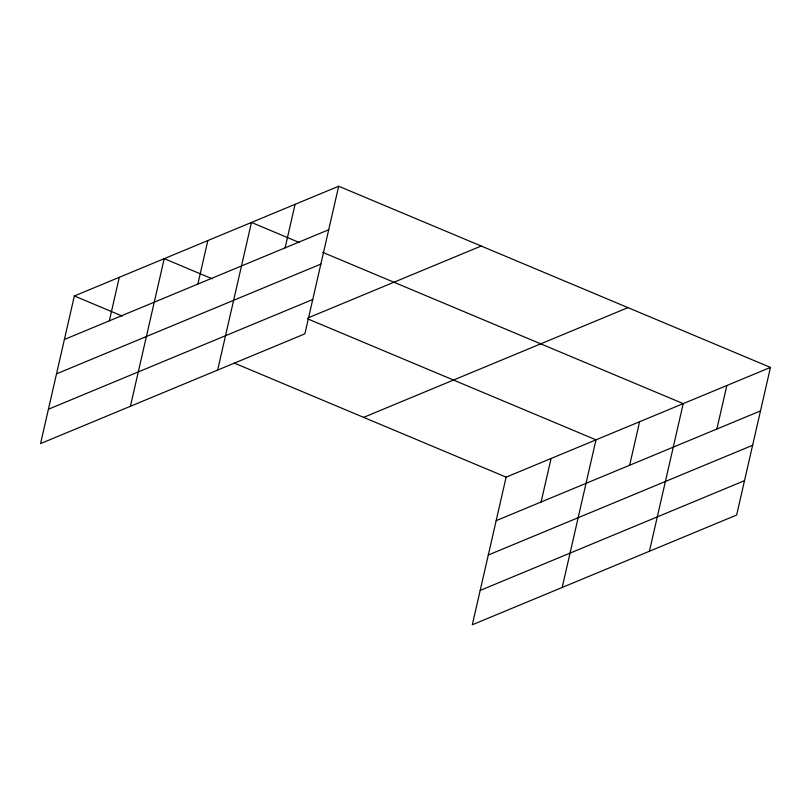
<?xml version="1.0" encoding="UTF-8"?>
<svg xmlns="http://www.w3.org/2000/svg" width="811" height="811" viewBox="0 0 811 811"><rect width="100%" height="100%" fill="white"/><g stroke="black" fill="none" stroke-linecap="round" stroke-linejoin="round"><path stroke-width="1.22" d="M338.684 186.226L74.359 295.964L40.55 443.587L304.875 333.848L338.684 186.226L770.45 367.413L736.641 515.036L472.316 624.774L506.125 477.152L770.45 367.413M109.333 320.821L119.298 277.311M130.419 406.27L164.227 258.658L212.117 278.751M197.874 284.063L207.839 240.553M217.642 370.059L251.461 222.447L299.34 242.54M285.107 247.852L295.072 204.331M541.099 502.009L551.064 458.499M562.185 587.458L595.994 439.846L307.876 318.936M629.64 465.25L639.605 421.73M649.418 551.247L683.227 403.625L322.697 252.343M716.873 429.029L726.838 385.519M64.393 339.485L328.719 229.746M56.527 373.841L320.852 264.092M48.417 409.231L312.742 299.492M307.856 317.973L481.166 246.017M363.642 417.361L627.967 307.622M496.16 520.662L760.485 410.924M488.293 555.018L752.618 445.28M480.183 590.418L744.508 480.68M74.359 295.964L122.238 316.067M234.318 363.095L506.125 477.152"/></g></svg>
